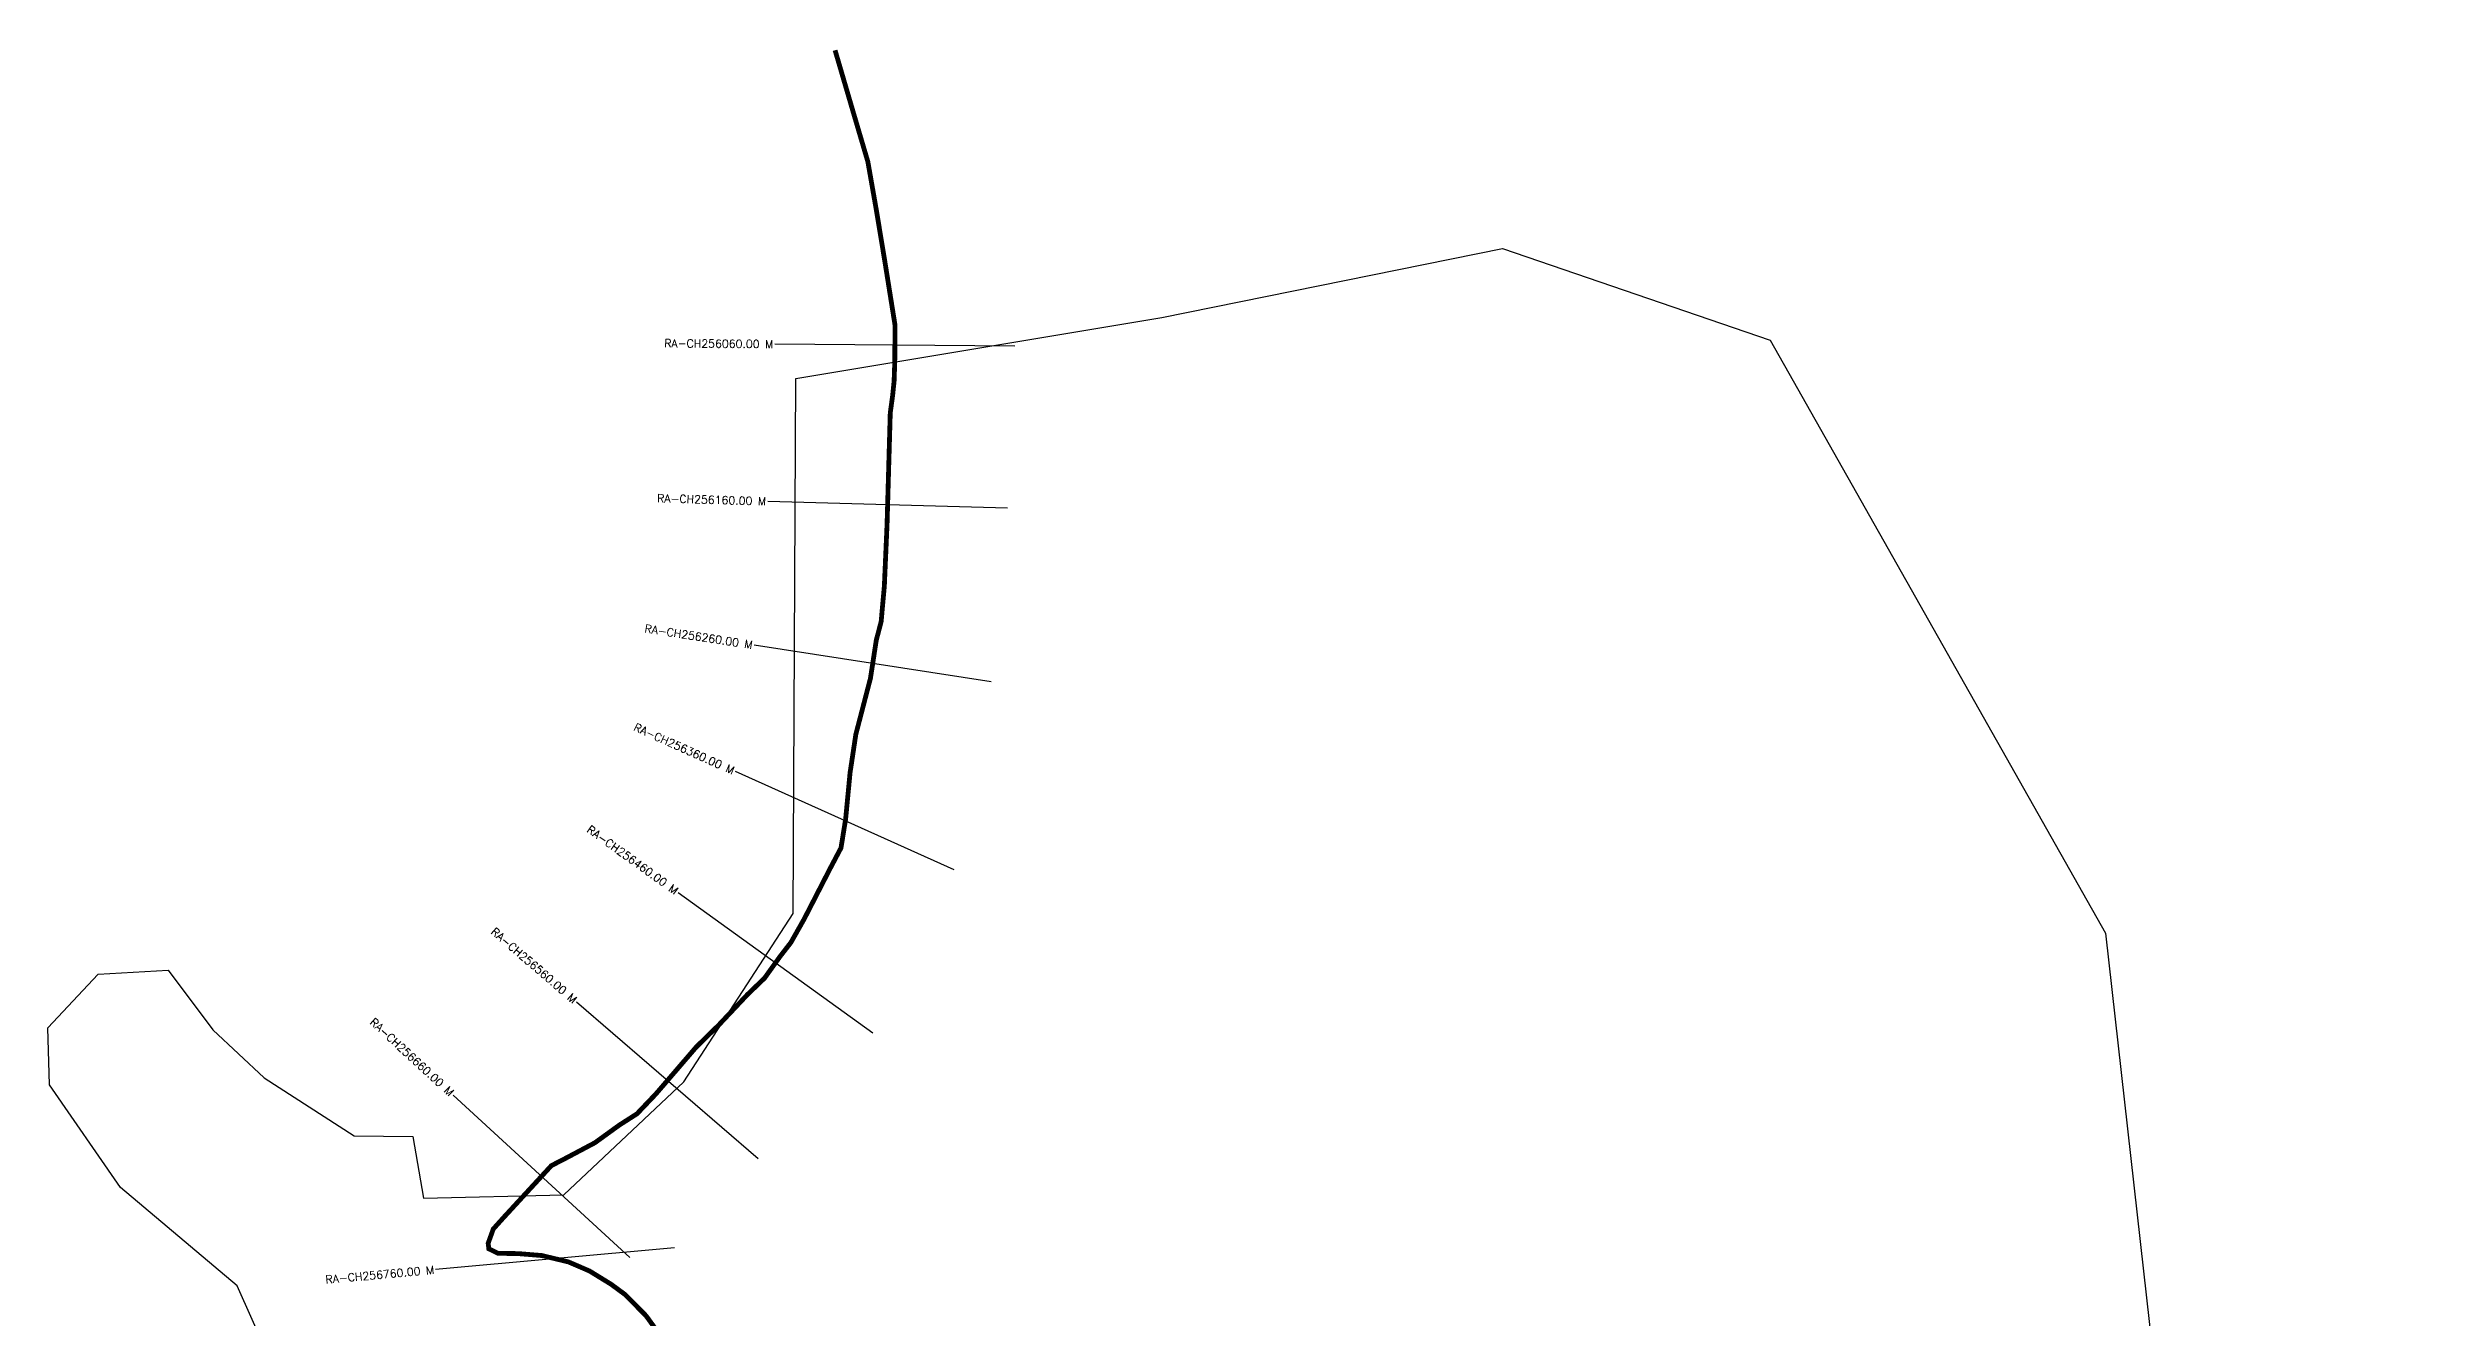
# Model space of a CAD drawing. Header units: metres. Extents: x 278616 to 281394, y 2035177 to 2038321.
# Drawn here: x 278616 to 280110, y 2037527 to 2038321 of the extents above; entities that cross this region are included whole.
import ezdxf
from ezdxf.enums import TextEntityAlignment as Align

# ---------------------------------------------------------------- set-up
doc = ezdxf.new("R2010")
doc.units = ezdxf.units.M
for name, color, linetype in [('CS', 134, 'Continuous'), ('CSMark', 6, 'Continuous'), ('NATURALLY PROTECTED', 3, 'Continuous')]:
    doc.layers.add(name, color=color, linetype=linetype)
doc.styles.get("Standard").update_dxf_attribs({"font": 'simplex.shx'})

msp = doc.modelspace()

# ---------------------------------------------------------------- linework, layer by layer
at = {"color": 6, "flags": 128}
for points in [[(279083.1, 2038114.1), (279312, 2038152.3), (279524.8, 2038195.3), (279692.2, 2038138.1), (279901.8, 2037767.3), (279933.1, 2037487.4), (280054.4, 2037273.9), (280266.4, 2037205.1), (280400.5, 2037181.7), (280646.4, 2037168.5), (280936.7, 2037099.1), (281393.5, 2036871.7), (281100.1, 2036549.7)], [(278769.8, 2037466.5), (278734, 2037546.8), (278661.2, 2037608.4), (278616.7, 2037672.6), (278615.7, 2037708.1), (278647.2, 2037741.8), (278691, 2037744.3), (278718.9, 2037706.9), (278751, 2037676.9), (278807.1, 2037640.7), (278843.9, 2037640.3), (278850.5, 2037601.7), (278938.1, 2037603.7), (279013.1, 2037674.3), (279081.5, 2037779.7), (279083.1, 2038114.1)]]:
    msp.add_lwpolyline(points, dxfattribs=at)
at = {"layer": 'CS'}
for p, q in [((279220.1, 2038134.4), (279070.1, 2038135.6)), ((279215.5, 2038033), (279065.6, 2038037.3)), ((279205.3, 2037924.4), (279057.1, 2037947.3)), ((279182.2, 2037806.9), (279045.4, 2037868.3)), ((279131.3, 2037704.9), (279009.6, 2037792.6)), ((279059.7, 2037626.2), (278946.2, 2037724.2)), ((278979.4, 2037564.5), (278869.1, 2037666.1)), ((279007.4, 2037570.6), (278858, 2037557))]:
    msp.add_line(p, q, dxfattribs=at)
at = {"layer": 'NATURALLY PROTECTED', "const_width": 3, "flags": 128}
msp.add_lwpolyline([(279107.7, 2038319.3), (279119.7, 2038278.4), (279128.2, 2038249.6), (279133.4, 2038220), (279138.6, 2038188.6), (279145.2, 2038147.3), (279145, 2038124), (279144.6, 2038112.5), (279143.7, 2038103.6), (279142.2, 2038092.6), (279140.2, 2038023), (279138.5, 2037984.3), (279136.5, 2037962.1), (279134.6, 2037954.8), (279133.5, 2037950.7), (279132.9, 2037946.8), (279129.8, 2037926.6), (279120.7, 2037891.7), (279117.1, 2037867.8), (279114.3, 2037838.6), (279111.4, 2037820.6), (279105, 2037808.5), (279088.4, 2037776.2), (279080.1, 2037761.5), (279073.5, 2037753), (279063.6, 2037739.2), (279052.9, 2037728.9), (279035, 2037709.9), (279020.9, 2037696.1), (278995.7, 2037666.8), (278983.9, 2037654.4), (278972.8, 2037647.3), (278957.6, 2037636.3), (278939.3, 2037626.6), (278930.4, 2037622), (278900.4, 2037589.4), (278894.1, 2037582.4), (278890.9, 2037573.5), (278891.3, 2037570), (278897, 2037567.2), (278909.7, 2037567), (278924.4, 2037565.8), (278941.1, 2037561.8), (278954.3, 2037556.1), (278967.8, 2037547.8), (278976.6, 2037541.3), (278989.6, 2037528.1), (279002.1, 2037510.8)], dxfattribs=at)

# ---------------------------------------------------------------- texts
at = {"layer": 'CSMark'}
for s, rotation, p in [('RA-CH256060.00 M', 359.5611, (279069.1, 2038135.6)), ('RA-CH256160.00 M', 358.3678, (279064.6, 2038037.3)), ('RA-CH256260.00 M', 351.2114, (279056.1, 2037947.5)), ('RA-CH256360.00 M', 335.8475, (279044.5, 2037868.7)), ('RA-CH256460.00 M', 324.2165, (279008.8, 2037793.2)), ('RA-CH256560.00 M', 319.2254, (278945.4, 2037724.9)), ('RA-CH256660.00 M', 317.3698, (278868.3, 2037666.8)), ('RA-CH256760.00 M', 5.1807, (278857.1, 2037556.9))]:
    msp.add_text(s, height=5, rotation=rotation, dxfattribs=at).set_placement(p, align=Align.MIDDLE_RIGHT)

doc.saveas('drawing.dxf')
